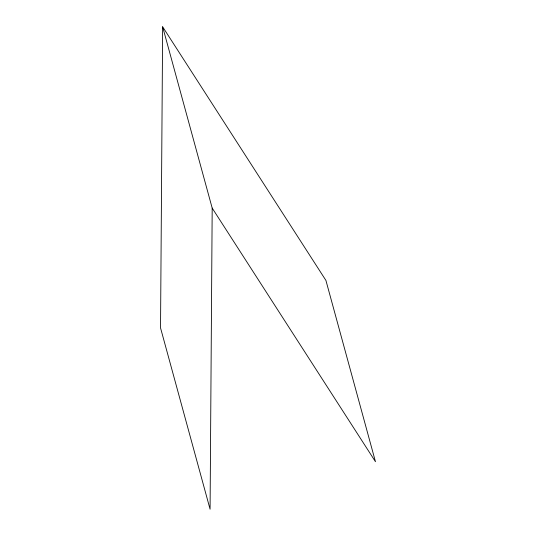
<?xml version="1.0" encoding="UTF-8"?>
<svg xmlns="http://www.w3.org/2000/svg" width="536" height="536" viewBox="0 0 536 536"><rect width="100%" height="100%" fill="white"/><g stroke="black" fill="none" stroke-linecap="round" stroke-linejoin="round"><path stroke-width="0.8" d="M162.649 26.8L160.539 327.918L210.079 509.2L212.189 208.082L162.649 26.8L325.922 280.422L375.461 461.697L212.189 208.082"/></g></svg>
